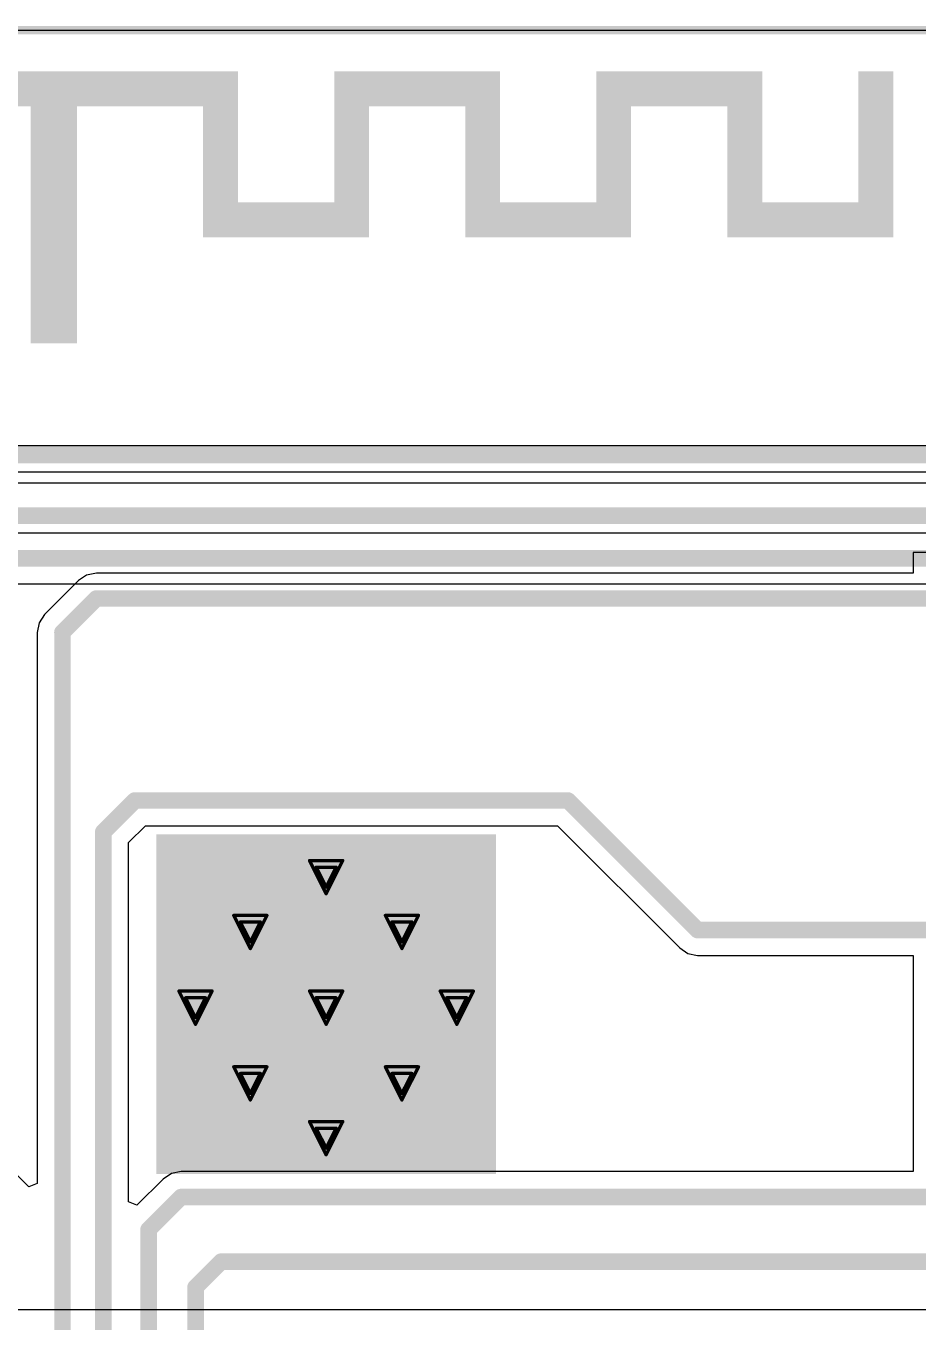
# Model space of a CAD drawing. Header units: inches. Extents: x -1 to 208, y -10 to 150.
# Drawn here: x 34.16 to 47.81, y 61.71 to 81.57 of the extents above; entities that cross this region are included whole.
import ezdxf

# ---------------------------------------------------------------- set-up
doc = ezdxf.new("R2010")
doc.units = ezdxf.units.IN
for name, color, linetype in [('Board Outline', 216, 'Continuous'), ('Bottom Layer', 5, 'Continuous'), ('Drill Drawing', 1, 'Continuous'), ('Keep-Out Layer', 6, 'Continuous'), ('Top Layer', 1, 'Continuous'), ('Top Overlay', 2, 'Continuous'), ('Top Paste', 8, 'Continuous'), ('Top Solder', 216, 'Continuous'), ('Via Holes', 16, 'Continuous')]:
    doc.layers.add(name, color=color, linetype=linetype)

# ---------------------------------------------------------------- blocks, each defined once
blk = doc.blocks.new('ESP32_WROVER_E_N16R8_12')
at = {"layer": 'Top Layer'}
blk.add_hatch(color=1, dxfattribs=at).paths.add_polyline_path([(-3.741, 6.445), (1.259, 6.445), (1.259, 1.445), (-3.741, 1.445)])
at = {"layer": 'Top Overlay'}
for points in [[(-7.518, 17.704), (-5.055, 17.704), (-5.055, 18.237), (-7.518, 18.237)], [(-5.055, 18.237), (-5.766, 18.237), (-5.766, 14.072), (-5.055, 14.072)], [(-5.131, 17.704), (-2.591, 17.704), (-2.591, 18.237), (-5.131, 18.237)], [(-2.591, 15.697), (-2.591, 18.237), (-3.124, 18.237), (-3.124, 15.697)], [(-1.118, 17.704), (1.422, 17.704), (1.422, 18.237), (-1.118, 18.237)], [(-0.584, 15.697), (-0.584, 18.237), (-1.118, 18.237), (-1.118, 15.697)], [(0.889, 18.237), (0.889, 15.697), (1.422, 15.697), (1.422, 18.237)], [(2.896, 17.704), (5.436, 17.704), (5.436, 18.237), (2.896, 18.237)], [(3.429, 15.697), (3.429, 18.237), (2.896, 18.237), (2.896, 15.697)], [(5.436, 15.697), (5.436, 18.237), (4.902, 18.237), (4.902, 15.697)], [(7.442, 15.697), (7.442, 18.237), (6.909, 18.237), (6.909, 15.697)], [(-3.124, 15.697), (-0.584, 15.697), (-0.584, 16.231), (-3.124, 16.231)], [(0.889, 15.697), (3.429, 15.697), (3.429, 16.231), (0.889, 16.231)], [(4.902, 15.697), (7.442, 15.697), (7.442, 16.231), (4.902, 16.231)]]:
    blk.add_hatch(color=2, dxfattribs=at).paths.add_polyline_path(points)
at = {"layer": 'Top Paste'}
blk.add_hatch(color=8, dxfattribs=at).paths.add_polyline_path([(-3.741, 6.445), (1.259, 6.445), (1.259, 1.445), (-3.741, 1.445)])
at = {"layer": 'Top Solder'}
blk.add_hatch(color=216, dxfattribs=at).paths.add_polyline_path([(-3.842, 6.547), (1.361, 6.547), (1.361, 1.343), (-3.842, 1.343)])
at = {"layer": 'Keep-Out Layer'}
for p, q in [((-8.97, 18.87), (9.06, 18.87)), ((9.06, 12.501), (-8.97, 12.501))]:
    blk.add_line(p, q, dxfattribs=at)
at = {"layer": 'Top Overlay'}
blk.add_lwpolyline([(-8.94, 18.87, 0.127, 0.127, 0), (9.06, 18.87, 0.127, 0.127, 0)], format="xyseb", dxfattribs=at)

msp = doc.modelspace()

# ---------------------------------------------------------------- hatches: boundary and pattern name
at = {"layer": 'Bottom Layer'}
h = msp.add_hatch(color=5, dxfattribs=at)
edge = h.paths.add_edge_path()
edge.add_arc((38.752, 68.531), 0.3, 0, 360)
h = msp.add_hatch(color=5, dxfattribs=at)
edge = h.paths.add_edge_path()
edge.add_arc((37.592, 67.691), 0.3, 0, 360)
h = msp.add_hatch(color=5, dxfattribs=at)
edge = h.paths.add_edge_path()
edge.add_arc((39.912, 67.691), 0.3, 0, 360)
h = msp.add_hatch(color=5, dxfattribs=at)
edge = h.paths.add_edge_path()
edge.add_arc((36.752, 66.531), 0.3, 0, 360)
h = msp.add_hatch(color=5, dxfattribs=at)
edge = h.paths.add_edge_path()
edge.add_arc((38.752, 66.531), 0.3, 0, 360)
h = msp.add_hatch(color=5, dxfattribs=at)
edge = h.paths.add_edge_path()
edge.add_arc((40.752, 66.531), 0.3, 0, 360)
h = msp.add_hatch(color=5, dxfattribs=at)
edge = h.paths.add_edge_path()
edge.add_arc((37.592, 65.371), 0.3, 0, 360)
h = msp.add_hatch(color=5, dxfattribs=at)
edge = h.paths.add_edge_path()
edge.add_arc((39.912, 65.371), 0.3, 0, 360)
h = msp.add_hatch(color=5, dxfattribs=at)
edge = h.paths.add_edge_path()
edge.add_arc((38.752, 64.531), 0.3, 0, 360)
at = {"layer": 'Top Layer'}
h = msp.add_hatch(color=1, dxfattribs=at)
edge = h.paths.add_edge_path()
edge.add_arc((38.752, 68.531), 0.3, 0, 360)
h = msp.add_hatch(color=1, dxfattribs=at)
edge = h.paths.add_edge_path()
edge.add_arc((37.592, 67.691), 0.3, 0, 360)
h = msp.add_hatch(color=1, dxfattribs=at)
edge = h.paths.add_edge_path()
edge.add_arc((39.912, 67.691), 0.3, 0, 360)
h = msp.add_hatch(color=1, dxfattribs=at)
edge = h.paths.add_edge_path()
edge.add_arc((36.752, 66.531), 0.3, 0, 360)
h = msp.add_hatch(color=1, dxfattribs=at)
edge = h.paths.add_edge_path()
edge.add_arc((38.752, 66.531), 0.3, 0, 360)
h = msp.add_hatch(color=1, dxfattribs=at)
edge = h.paths.add_edge_path()
edge.add_arc((40.752, 66.531), 0.3, 0, 360)
h = msp.add_hatch(color=1, dxfattribs=at)
edge = h.paths.add_edge_path()
edge.add_arc((37.592, 65.371), 0.3, 0, 360)
h = msp.add_hatch(color=1, dxfattribs=at)
edge = h.paths.add_edge_path()
edge.add_arc((39.912, 65.371), 0.3, 0, 360)
h = msp.add_hatch(color=1, dxfattribs=at)
edge = h.paths.add_edge_path()
edge.add_arc((38.752, 64.531), 0.3, 0, 360)
at = {"layer": 'Via Holes'}
h = msp.add_hatch(color=7, dxfattribs=at)
edge = h.paths.add_edge_path()
edge.add_arc((38.752, 68.531), 0.15, 0, 360)
h = msp.add_hatch(color=7, dxfattribs=at)
edge = h.paths.add_edge_path()
edge.add_arc((37.592, 67.691), 0.15, 0, 360)
h = msp.add_hatch(color=7, dxfattribs=at)
edge = h.paths.add_edge_path()
edge.add_arc((39.912, 67.691), 0.15, 0, 360)
h = msp.add_hatch(color=7, dxfattribs=at)
edge = h.paths.add_edge_path()
edge.add_arc((36.752, 66.531), 0.15, 0, 360)
h = msp.add_hatch(color=7, dxfattribs=at)
edge = h.paths.add_edge_path()
edge.add_arc((38.752, 66.531), 0.15, 0, 360)
h = msp.add_hatch(color=7, dxfattribs=at)
edge = h.paths.add_edge_path()
edge.add_arc((40.752, 66.531), 0.15, 0, 360)
h = msp.add_hatch(color=7, dxfattribs=at)
edge = h.paths.add_edge_path()
edge.add_arc((37.592, 65.371), 0.15, 0, 360)
h = msp.add_hatch(color=7, dxfattribs=at)
edge = h.paths.add_edge_path()
edge.add_arc((39.912, 65.371), 0.15, 0, 360)
h = msp.add_hatch(color=7, dxfattribs=at)
edge = h.paths.add_edge_path()
edge.add_arc((38.752, 64.531), 0.15, 0, 360)

# ---------------------------------------------------------------- linework, layer by layer
at = {"layer": 'Board Outline'}
msp.add_lwpolyline([(1.2, 75, 0.254, 0.254, 0), (78.8, 75, 0.254, 0.254, 0)], format="xyseb", dxfattribs=at)
at = {"layer": 'Bottom Layer'}
for p, q in [((4.971, 74.574), (62.549, 74.574)), ((59.939, 73.804), (27.258, 73.804)), ((30.625, 73.027), (59.028, 73.027)), ((52.65, 61.9), (28.115, 61.9))]:
    msp.add_line(p, q, dxfattribs=at)
msp.add_lwpolyline([(30.464, 73.415, 0.254, 0.254, 0), (59.939, 73.415, 0.254, 0.254, 0)], format="xyseb", dxfattribs=at)
at = {"layer": 'Drill Drawing'}
for points in [[(38.498, 68.785, 0.0508, 0.0508, 0), (39.006, 68.785, 0.0508, 0.0508, 0)], [(38.498, 68.785, 0.0508, 0.0508, 0), (38.752, 68.277, 0.0508, 0.0508, 0)], [(38.752, 68.277, 0.0508, 0.0508, 0), (39.006, 68.785, 0.0508, 0.0508, 0)], [(38.6, 68.683, 0.0508, 0.0508, 0), (38.904, 68.683, 0.0508, 0.0508, 0)], [(38.6, 68.683, 0.0508, 0.0508, 0), (38.752, 68.379, 0.0508, 0.0508, 0)], [(38.752, 68.379, 0.0508, 0.0508, 0), (38.904, 68.683, 0.0508, 0.0508, 0)], [(37.338, 67.945, 0.0508, 0.0508, 0), (37.846, 67.945, 0.0508, 0.0508, 0)], [(37.338, 67.945, 0.0508, 0.0508, 0), (37.592, 67.437, 0.0508, 0.0508, 0)], [(37.592, 67.437, 0.0508, 0.0508, 0), (37.846, 67.945, 0.0508, 0.0508, 0)], [(39.658, 67.945, 0.0508, 0.0508, 0), (40.166, 67.945, 0.0508, 0.0508, 0)], [(39.658, 67.945, 0.0508, 0.0508, 0), (39.912, 67.437, 0.0508, 0.0508, 0)], [(39.912, 67.437, 0.0508, 0.0508, 0), (40.166, 67.945, 0.0508, 0.0508, 0)], [(37.439, 67.844, 0.0508, 0.0508, 0), (37.744, 67.844, 0.0508, 0.0508, 0)], [(37.439, 67.844, 0.0508, 0.0508, 0), (37.592, 67.539, 0.0508, 0.0508, 0)], [(37.592, 67.539, 0.0508, 0.0508, 0), (37.744, 67.844, 0.0508, 0.0508, 0)], [(39.76, 67.844, 0.0508, 0.0508, 0), (40.065, 67.844, 0.0508, 0.0508, 0)], [(39.76, 67.844, 0.0508, 0.0508, 0), (39.912, 67.539, 0.0508, 0.0508, 0)], [(39.912, 67.539, 0.0508, 0.0508, 0), (40.065, 67.844, 0.0508, 0.0508, 0)], [(36.498, 66.785, 0.0508, 0.0508, 0), (37.006, 66.785, 0.0508, 0.0508, 0)], [(36.498, 66.785, 0.0508, 0.0508, 0), (36.752, 66.277, 0.0508, 0.0508, 0)], [(36.752, 66.277, 0.0508, 0.0508, 0), (37.006, 66.785, 0.0508, 0.0508, 0)], [(38.498, 66.785, 0.0508, 0.0508, 0), (39.006, 66.785, 0.0508, 0.0508, 0)], [(38.498, 66.785, 0.0508, 0.0508, 0), (38.752, 66.277, 0.0508, 0.0508, 0)], [(38.752, 66.277, 0.0508, 0.0508, 0), (39.006, 66.785, 0.0508, 0.0508, 0)], [(40.498, 66.785, 0.0508, 0.0508, 0), (41.006, 66.785, 0.0508, 0.0508, 0)], [(40.498, 66.785, 0.0508, 0.0508, 0), (40.752, 66.277, 0.0508, 0.0508, 0)], [(40.752, 66.277, 0.0508, 0.0508, 0), (41.006, 66.785, 0.0508, 0.0508, 0)], [(36.6, 66.683, 0.0508, 0.0508, 0), (36.904, 66.683, 0.0508, 0.0508, 0)], [(36.6, 66.683, 0.0508, 0.0508, 0), (36.752, 66.379, 0.0508, 0.0508, 0)], [(36.752, 66.379, 0.0508, 0.0508, 0), (36.904, 66.683, 0.0508, 0.0508, 0)], [(38.6, 66.683, 0.0508, 0.0508, 0), (38.904, 66.683, 0.0508, 0.0508, 0)], [(38.6, 66.683, 0.0508, 0.0508, 0), (38.752, 66.379, 0.0508, 0.0508, 0)], [(38.752, 66.379, 0.0508, 0.0508, 0), (38.904, 66.683, 0.0508, 0.0508, 0)], [(40.6, 66.683, 0.0508, 0.0508, 0), (40.904, 66.683, 0.0508, 0.0508, 0)], [(40.6, 66.683, 0.0508, 0.0508, 0), (40.752, 66.379, 0.0508, 0.0508, 0)], [(40.752, 66.379, 0.0508, 0.0508, 0), (40.904, 66.683, 0.0508, 0.0508, 0)], [(37.338, 65.625, 0.0508, 0.0508, 0), (37.846, 65.625, 0.0508, 0.0508, 0)], [(37.338, 65.625, 0.0508, 0.0508, 0), (37.592, 65.117, 0.0508, 0.0508, 0)], [(37.439, 65.523, 0.0508, 0.0508, 0), (37.744, 65.523, 0.0508, 0.0508, 0)], [(37.439, 65.523, 0.0508, 0.0508, 0), (37.592, 65.218, 0.0508, 0.0508, 0)], [(37.592, 65.117, 0.0508, 0.0508, 0), (37.846, 65.625, 0.0508, 0.0508, 0)], [(37.592, 65.218, 0.0508, 0.0508, 0), (37.744, 65.523, 0.0508, 0.0508, 0)], [(39.658, 65.625, 0.0508, 0.0508, 0), (40.166, 65.625, 0.0508, 0.0508, 0)], [(39.658, 65.625, 0.0508, 0.0508, 0), (39.912, 65.117, 0.0508, 0.0508, 0)], [(39.76, 65.523, 0.0508, 0.0508, 0), (40.065, 65.523, 0.0508, 0.0508, 0)], [(39.76, 65.523, 0.0508, 0.0508, 0), (39.912, 65.218, 0.0508, 0.0508, 0)], [(39.912, 65.117, 0.0508, 0.0508, 0), (40.166, 65.625, 0.0508, 0.0508, 0)], [(39.912, 65.218, 0.0508, 0.0508, 0), (40.065, 65.523, 0.0508, 0.0508, 0)], [(38.498, 64.785, 0.0508, 0.0508, 0), (39.006, 64.785, 0.0508, 0.0508, 0)], [(38.498, 64.785, 0.0508, 0.0508, 0), (38.752, 64.277, 0.0508, 0.0508, 0)], [(38.752, 64.277, 0.0508, 0.0508, 0), (39.006, 64.785, 0.0508, 0.0508, 0)], [(38.6, 64.683, 0.0508, 0.0508, 0), (38.904, 64.683, 0.0508, 0.0508, 0)], [(38.6, 64.683, 0.0508, 0.0508, 0), (38.752, 64.379, 0.0508, 0.0508, 0)], [(38.752, 64.379, 0.0508, 0.0508, 0), (38.904, 64.683, 0.0508, 0.0508, 0)]]:
    msp.add_lwpolyline(points, format="xyseb", dxfattribs=at)
for points in [[(38.485, 68.785, 0.0254, 0.0254, 1), (38.511, 68.785, 0.0254, 0.0254, 1)], [(38.485, 68.785, 0.0254, 0.0254, 1), (38.511, 68.785, 0.0254, 0.0254, 1)], [(38.993, 68.785, 0.0254, 0.0254, 1), (39.019, 68.785, 0.0254, 0.0254, 1)], [(38.993, 68.785, 0.0254, 0.0254, 1), (39.019, 68.785, 0.0254, 0.0254, 1)], [(38.587, 68.683, 0.0254, 0.0254, 1), (38.612, 68.683, 0.0254, 0.0254, 1)], [(38.587, 68.683, 0.0254, 0.0254, 1), (38.612, 68.683, 0.0254, 0.0254, 1)], [(38.892, 68.683, 0.0254, 0.0254, 1), (38.917, 68.683, 0.0254, 0.0254, 1)], [(38.892, 68.683, 0.0254, 0.0254, 1), (38.917, 68.683, 0.0254, 0.0254, 1)], [(38.739, 68.379, 0.0254, 0.0254, 1), (38.765, 68.379, 0.0254, 0.0254, 1)], [(38.739, 68.379, 0.0254, 0.0254, 1), (38.765, 68.379, 0.0254, 0.0254, 1)], [(38.739, 68.277, 0.0254, 0.0254, 1), (38.765, 68.277, 0.0254, 0.0254, 1)], [(38.739, 68.277, 0.0254, 0.0254, 1), (38.765, 68.277, 0.0254, 0.0254, 1)], [(37.325, 67.945, 0.0254, 0.0254, 1), (37.35, 67.945, 0.0254, 0.0254, 1)], [(37.325, 67.945, 0.0254, 0.0254, 1), (37.35, 67.945, 0.0254, 0.0254, 1)], [(37.833, 67.945, 0.0254, 0.0254, 1), (37.858, 67.945, 0.0254, 0.0254, 1)], [(37.833, 67.945, 0.0254, 0.0254, 1), (37.858, 67.945, 0.0254, 0.0254, 1)], [(39.646, 67.945, 0.0254, 0.0254, 1), (39.671, 67.945, 0.0254, 0.0254, 1)], [(39.646, 67.945, 0.0254, 0.0254, 1), (39.671, 67.945, 0.0254, 0.0254, 1)], [(40.154, 67.945, 0.0254, 0.0254, 1), (40.179, 67.945, 0.0254, 0.0254, 1)], [(40.154, 67.945, 0.0254, 0.0254, 1), (40.179, 67.945, 0.0254, 0.0254, 1)], [(37.427, 67.844, 0.0254, 0.0254, 1), (37.452, 67.844, 0.0254, 0.0254, 1)], [(37.427, 67.844, 0.0254, 0.0254, 1), (37.452, 67.844, 0.0254, 0.0254, 1)], [(37.731, 67.844, 0.0254, 0.0254, 1), (37.757, 67.844, 0.0254, 0.0254, 1)], [(37.731, 67.844, 0.0254, 0.0254, 1), (37.757, 67.844, 0.0254, 0.0254, 1)], [(39.747, 67.844, 0.0254, 0.0254, 1), (39.773, 67.844, 0.0254, 0.0254, 1)], [(39.747, 67.844, 0.0254, 0.0254, 1), (39.773, 67.844, 0.0254, 0.0254, 1)], [(40.052, 67.844, 0.0254, 0.0254, 1), (40.077, 67.844, 0.0254, 0.0254, 1)], [(40.052, 67.844, 0.0254, 0.0254, 1), (40.077, 67.844, 0.0254, 0.0254, 1)], [(37.579, 67.539, 0.0254, 0.0254, 1), (37.604, 67.539, 0.0254, 0.0254, 1)], [(37.579, 67.539, 0.0254, 0.0254, 1), (37.604, 67.539, 0.0254, 0.0254, 1)], [(39.9, 67.539, 0.0254, 0.0254, 1), (39.925, 67.539, 0.0254, 0.0254, 1)], [(39.9, 67.539, 0.0254, 0.0254, 1), (39.925, 67.539, 0.0254, 0.0254, 1)], [(37.579, 67.437, 0.0254, 0.0254, 1), (37.604, 67.437, 0.0254, 0.0254, 1)], [(37.579, 67.437, 0.0254, 0.0254, 1), (37.604, 67.437, 0.0254, 0.0254, 1)], [(39.9, 67.437, 0.0254, 0.0254, 1), (39.925, 67.437, 0.0254, 0.0254, 1)], [(39.9, 67.437, 0.0254, 0.0254, 1), (39.925, 67.437, 0.0254, 0.0254, 1)], [(36.485, 66.785, 0.0254, 0.0254, 1), (36.511, 66.785, 0.0254, 0.0254, 1)], [(36.485, 66.785, 0.0254, 0.0254, 1), (36.511, 66.785, 0.0254, 0.0254, 1)], [(36.993, 66.785, 0.0254, 0.0254, 1), (37.019, 66.785, 0.0254, 0.0254, 1)], [(36.993, 66.785, 0.0254, 0.0254, 1), (37.019, 66.785, 0.0254, 0.0254, 1)], [(38.485, 66.785, 0.0254, 0.0254, 1), (38.511, 66.785, 0.0254, 0.0254, 1)], [(38.485, 66.785, 0.0254, 0.0254, 1), (38.511, 66.785, 0.0254, 0.0254, 1)], [(38.993, 66.785, 0.0254, 0.0254, 1), (39.019, 66.785, 0.0254, 0.0254, 1)], [(38.993, 66.785, 0.0254, 0.0254, 1), (39.019, 66.785, 0.0254, 0.0254, 1)], [(40.485, 66.785, 0.0254, 0.0254, 1), (40.511, 66.785, 0.0254, 0.0254, 1)], [(40.485, 66.785, 0.0254, 0.0254, 1), (40.511, 66.785, 0.0254, 0.0254, 1)], [(40.993, 66.785, 0.0254, 0.0254, 1), (41.019, 66.785, 0.0254, 0.0254, 1)], [(40.993, 66.785, 0.0254, 0.0254, 1), (41.019, 66.785, 0.0254, 0.0254, 1)], [(36.587, 66.683, 0.0254, 0.0254, 1), (36.612, 66.683, 0.0254, 0.0254, 1)], [(36.587, 66.683, 0.0254, 0.0254, 1), (36.612, 66.683, 0.0254, 0.0254, 1)], [(36.892, 66.683, 0.0254, 0.0254, 1), (36.917, 66.683, 0.0254, 0.0254, 1)], [(36.892, 66.683, 0.0254, 0.0254, 1), (36.917, 66.683, 0.0254, 0.0254, 1)], [(38.587, 66.683, 0.0254, 0.0254, 1), (38.612, 66.683, 0.0254, 0.0254, 1)], [(38.587, 66.683, 0.0254, 0.0254, 1), (38.612, 66.683, 0.0254, 0.0254, 1)], [(38.892, 66.683, 0.0254, 0.0254, 1), (38.917, 66.683, 0.0254, 0.0254, 1)], [(38.892, 66.683, 0.0254, 0.0254, 1), (38.917, 66.683, 0.0254, 0.0254, 1)], [(40.587, 66.683, 0.0254, 0.0254, 1), (40.612, 66.683, 0.0254, 0.0254, 1)], [(40.587, 66.683, 0.0254, 0.0254, 1), (40.612, 66.683, 0.0254, 0.0254, 1)], [(40.892, 66.683, 0.0254, 0.0254, 1), (40.917, 66.683, 0.0254, 0.0254, 1)], [(40.892, 66.683, 0.0254, 0.0254, 1), (40.917, 66.683, 0.0254, 0.0254, 1)], [(36.739, 66.379, 0.0254, 0.0254, 1), (36.765, 66.379, 0.0254, 0.0254, 1)], [(36.739, 66.379, 0.0254, 0.0254, 1), (36.765, 66.379, 0.0254, 0.0254, 1)], [(38.739, 66.379, 0.0254, 0.0254, 1), (38.765, 66.379, 0.0254, 0.0254, 1)], [(38.739, 66.379, 0.0254, 0.0254, 1), (38.765, 66.379, 0.0254, 0.0254, 1)], [(40.739, 66.379, 0.0254, 0.0254, 1), (40.765, 66.379, 0.0254, 0.0254, 1)], [(40.739, 66.379, 0.0254, 0.0254, 1), (40.765, 66.379, 0.0254, 0.0254, 1)], [(36.739, 66.277, 0.0254, 0.0254, 1), (36.765, 66.277, 0.0254, 0.0254, 1)], [(36.739, 66.277, 0.0254, 0.0254, 1), (36.765, 66.277, 0.0254, 0.0254, 1)], [(38.739, 66.277, 0.0254, 0.0254, 1), (38.765, 66.277, 0.0254, 0.0254, 1)], [(38.739, 66.277, 0.0254, 0.0254, 1), (38.765, 66.277, 0.0254, 0.0254, 1)], [(40.739, 66.277, 0.0254, 0.0254, 1), (40.765, 66.277, 0.0254, 0.0254, 1)], [(40.739, 66.277, 0.0254, 0.0254, 1), (40.765, 66.277, 0.0254, 0.0254, 1)], [(37.325, 65.625, 0.0254, 0.0254, 1), (37.35, 65.625, 0.0254, 0.0254, 1)], [(37.325, 65.625, 0.0254, 0.0254, 1), (37.35, 65.625, 0.0254, 0.0254, 1)], [(37.427, 65.523, 0.0254, 0.0254, 1), (37.452, 65.523, 0.0254, 0.0254, 1)], [(37.427, 65.523, 0.0254, 0.0254, 1), (37.452, 65.523, 0.0254, 0.0254, 1)], [(37.731, 65.523, 0.0254, 0.0254, 1), (37.757, 65.523, 0.0254, 0.0254, 1)], [(37.731, 65.523, 0.0254, 0.0254, 1), (37.757, 65.523, 0.0254, 0.0254, 1)], [(37.833, 65.625, 0.0254, 0.0254, 1), (37.858, 65.625, 0.0254, 0.0254, 1)], [(37.833, 65.625, 0.0254, 0.0254, 1), (37.858, 65.625, 0.0254, 0.0254, 1)], [(39.646, 65.625, 0.0254, 0.0254, 1), (39.671, 65.625, 0.0254, 0.0254, 1)], [(39.646, 65.625, 0.0254, 0.0254, 1), (39.671, 65.625, 0.0254, 0.0254, 1)], [(39.747, 65.523, 0.0254, 0.0254, 1), (39.773, 65.523, 0.0254, 0.0254, 1)], [(39.747, 65.523, 0.0254, 0.0254, 1), (39.773, 65.523, 0.0254, 0.0254, 1)], [(40.052, 65.523, 0.0254, 0.0254, 1), (40.077, 65.523, 0.0254, 0.0254, 1)], [(40.052, 65.523, 0.0254, 0.0254, 1), (40.077, 65.523, 0.0254, 0.0254, 1)], [(40.154, 65.625, 0.0254, 0.0254, 1), (40.179, 65.625, 0.0254, 0.0254, 1)], [(40.154, 65.625, 0.0254, 0.0254, 1), (40.179, 65.625, 0.0254, 0.0254, 1)], [(37.579, 65.218, 0.0254, 0.0254, 1), (37.604, 65.218, 0.0254, 0.0254, 1)], [(37.579, 65.218, 0.0254, 0.0254, 1), (37.604, 65.218, 0.0254, 0.0254, 1)], [(37.579, 65.117, 0.0254, 0.0254, 1), (37.604, 65.117, 0.0254, 0.0254, 1)], [(37.579, 65.117, 0.0254, 0.0254, 1), (37.604, 65.117, 0.0254, 0.0254, 1)], [(39.9, 65.218, 0.0254, 0.0254, 1), (39.925, 65.218, 0.0254, 0.0254, 1)], [(39.9, 65.218, 0.0254, 0.0254, 1), (39.925, 65.218, 0.0254, 0.0254, 1)], [(39.9, 65.117, 0.0254, 0.0254, 1), (39.925, 65.117, 0.0254, 0.0254, 1)], [(39.9, 65.117, 0.0254, 0.0254, 1), (39.925, 65.117, 0.0254, 0.0254, 1)], [(38.485, 64.785, 0.0254, 0.0254, 1), (38.511, 64.785, 0.0254, 0.0254, 1)], [(38.485, 64.785, 0.0254, 0.0254, 1), (38.511, 64.785, 0.0254, 0.0254, 1)], [(38.993, 64.785, 0.0254, 0.0254, 1), (39.019, 64.785, 0.0254, 0.0254, 1)], [(38.993, 64.785, 0.0254, 0.0254, 1), (39.019, 64.785, 0.0254, 0.0254, 1)], [(38.587, 64.683, 0.0254, 0.0254, 1), (38.612, 64.683, 0.0254, 0.0254, 1)], [(38.587, 64.683, 0.0254, 0.0254, 1), (38.612, 64.683, 0.0254, 0.0254, 1)], [(38.892, 64.683, 0.0254, 0.0254, 1), (38.917, 64.683, 0.0254, 0.0254, 1)], [(38.892, 64.683, 0.0254, 0.0254, 1), (38.917, 64.683, 0.0254, 0.0254, 1)], [(38.739, 64.379, 0.0254, 0.0254, 1), (38.765, 64.379, 0.0254, 0.0254, 1)], [(38.739, 64.379, 0.0254, 0.0254, 1), (38.765, 64.379, 0.0254, 0.0254, 1)], [(38.739, 64.277, 0.0254, 0.0254, 1), (38.765, 64.277, 0.0254, 0.0254, 1)], [(38.739, 64.277, 0.0254, 0.0254, 1), (38.765, 64.277, 0.0254, 0.0254, 1)]]:
    msp.add_lwpolyline(points, format="xyseb", close=True, dxfattribs=at)
at = {"layer": 'Top Layer'}
for p, q in [((30.578, 74.741), (53.281, 74.741)), ((49.747, 73.504), (47.739, 73.504)), ((47.739, 73.504), (47.739, 73.189)), ((35.085, 73.159), (34.959, 73.075)), ((35.234, 73.189), (35.085, 73.159)), ((47.739, 73.189), (35.234, 73.189)), ((34.959, 73.075), (34.44, 72.556)), ((34.44, 72.556), (34.356, 72.43)), ((34.356, 72.43), (34.326, 72.281)), ((34.326, 72.281), (34.326, 63.839)), ((35.728, 69.061), (35.984, 69.317)), ((35.984, 69.317), (42.294, 69.317)), ((42.294, 69.317), (44.165, 67.446)), ((35.728, 63.556), (35.728, 69.061)), ((44.165, 67.446), (44.291, 67.361)), ((44.291, 67.361), (44.44, 67.332)), ((44.44, 67.332), (47.739, 67.332)), ((47.739, 67.332), (47.739, 65.746)), ((47.739, 65.746), (47.739, 64.476)), ((47.739, 64.476), (47.739, 64.019)), ((34.199, 63.786), (33.801, 64.185)), ((36.383, 63.989), (36.257, 63.905)), ((36.532, 64.019), (36.383, 63.989)), ((47.739, 64.019), (36.532, 64.019)), ((34.326, 63.839), (34.199, 63.786)), ((36.257, 63.905), (35.855, 63.503)), ((35.855, 63.503), (35.728, 63.556))]:
    msp.add_line(p, q, dxfattribs=at)
for points in [[(31.243, 74.07, 0.254, 0.254, 0), (48.743, 74.07, 0.254, 0.254, 0)], [(34.715, 72.281, 0.254, 0.254, 0), (35.234, 72.8, 0.254, 0.254, 0)], [(35.234, 72.8, 0.254, 0.254, 0), (48.743, 72.8, 0.254, 0.254, 0)], [(34.715, 50.472, 0.254, 0.254, 0), (34.715, 72.281, 0.254, 0.254, 0)], [(35.34, 69.222, 0.254, 0.254, 0), (35.823, 69.705, 0.254, 0.254, 0)], [(35.823, 69.705, 0.254, 0.254, 0), (42.455, 69.705, 0.254, 0.254, 0)], [(42.455, 69.705, 0.254, 0.254, 0), (44.44, 67.72, 0.254, 0.254, 0)], [(35.34, 50.242, 0.254, 0.254, 0), (35.34, 69.222, 0.254, 0.254, 0)], [(44.44, 67.72, 0.254, 0.254, 0), (48.743, 67.72, 0.254, 0.254, 0)], [(38.752, 66.531, 0.305, 0.305, 0), (38.752, 66.585, 0.305, 0.305, 0)], [(36.034, 63.132, 0.254, 0.254, 0), (36.532, 63.63, 0.254, 0.254, 0)], [(36.532, 63.63, 0.254, 0.254, 0), (48.463, 63.63, 0.254, 0.254, 0)], [(36.034, 50.01, 0.254, 0.254, 0), (36.034, 63.132, 0.254, 0.254, 0)], [(36.754, 62.248, 0.254, 0.254, 0), (37.146, 62.64, 0.254, 0.254, 0)], [(37.146, 62.64, 0.254, 0.254, 0), (48.743, 62.64, 0.254, 0.254, 0)], [(36.754, 60.712, 0.254, 0.254, 0), (36.754, 62.248, 0.254, 0.254, 0)]]:
    msp.add_lwpolyline(points, format="xyseb", dxfattribs=at)
for points in [[(35.17, 72.8, 0.127, 0.127, 1), (35.297, 72.8, 0.127, 0.127, 1)], [(35.17, 72.8, 0.127, 0.127, 1), (35.297, 72.8, 0.127, 0.127, 1)], [(34.651, 72.281, 0.127, 0.127, 1), (34.778, 72.281, 0.127, 0.127, 1)], [(34.651, 72.281, 0.127, 0.127, 1), (34.778, 72.281, 0.127, 0.127, 1)], [(35.759, 69.705, 0.127, 0.127, 1), (35.886, 69.705, 0.127, 0.127, 1)], [(35.759, 69.705, 0.127, 0.127, 1), (35.886, 69.705, 0.127, 0.127, 1)], [(42.391, 69.705, 0.127, 0.127, 1), (42.518, 69.705, 0.127, 0.127, 1)], [(42.391, 69.705, 0.127, 0.127, 1), (42.518, 69.705, 0.127, 0.127, 1)], [(35.276, 69.222, 0.127, 0.127, 1), (35.403, 69.222, 0.127, 0.127, 1)], [(35.276, 69.222, 0.127, 0.127, 1), (35.403, 69.222, 0.127, 0.127, 1)], [(44.376, 67.72, 0.127, 0.127, 1), (44.503, 67.72, 0.127, 0.127, 1)], [(44.376, 67.72, 0.127, 0.127, 1), (44.503, 67.72, 0.127, 0.127, 1)], [(38.676, 66.585, 0.152, 0.152, 1), (38.828, 66.585, 0.152, 0.152, 1)], [(38.676, 66.531, 0.152, 0.152, 1), (38.828, 66.531, 0.152, 0.152, 1)], [(36.469, 63.63, 0.127, 0.127, 1), (36.596, 63.63, 0.127, 0.127, 1)], [(36.469, 63.63, 0.127, 0.127, 1), (36.596, 63.63, 0.127, 0.127, 1)], [(35.97, 63.132, 0.127, 0.127, 1), (36.097, 63.132, 0.127, 0.127, 1)], [(35.97, 63.132, 0.127, 0.127, 1), (36.097, 63.132, 0.127, 0.127, 1)], [(37.082, 62.64, 0.127, 0.127, 1), (37.209, 62.64, 0.127, 0.127, 1)], [(37.082, 62.64, 0.127, 0.127, 1), (37.209, 62.64, 0.127, 0.127, 1)], [(36.69, 62.248, 0.127, 0.127, 1), (36.817, 62.248, 0.127, 0.127, 1)], [(36.69, 62.248, 0.127, 0.127, 1), (36.817, 62.248, 0.127, 0.127, 1)]]:
    msp.add_lwpolyline(points, format="xyseb", close=True, dxfattribs=at)

# ---------------------------------------------------------------- block references
msp.add_blockref('ESP32_WROVER_E_N16R8_12', (39.993, 62.64))

doc.saveas('drawing.dxf')
